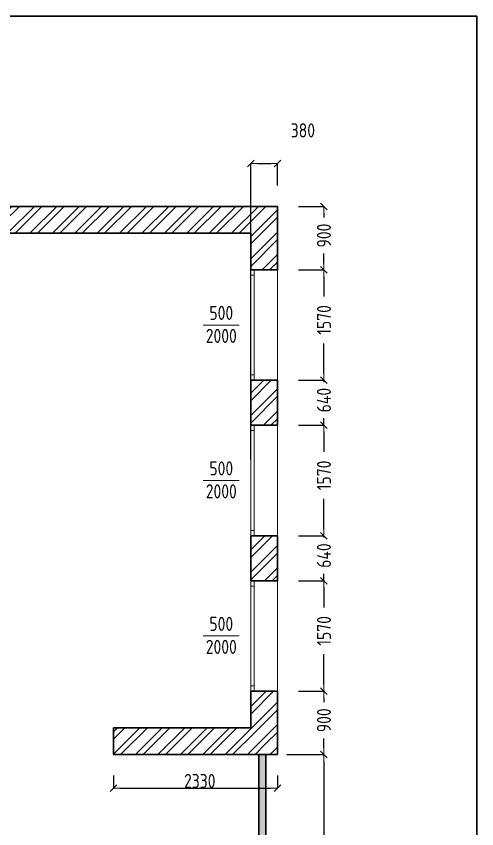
# Model space of a CAD drawing. Header units: millimetres. Extents: x -112594 to 313336, y -1917 to 255843.
# Drawn here: x 153163 to 159704, y 29811 to 41361 of the extents above; entities that cross this region are included whole.
import ezdxf

# ---------------------------------------------------------------- set-up
doc = ezdxf.new("R2010")
doc.units = ezdxf.units.MM
doc.header["$MEASUREMENT"] = 0
doc.set_wipeout_variables(frame=1)
doc.linetypes.add('Wipeout_Contour', pattern=[1000, 0, -1000])
for name, color, linetype, lineweight in [('Двери ARCHICAD_Ном._пера__1', 7, 'Continuous', 13), ('Конструктив - Стены Несущие_Ном._пера__47', 7, 'Continuous', 30), ('Окна ARCHICAD_Ном._пера__1', 7, 'Continuous', 13)]:
    doc.layers.add(name, color=color, linetype=linetype, lineweight=lineweight)
doc.layers.add('Конструктив - Стены Несущие', color=7, linetype='Continuous')
doc.layers.add('Конструктив - Стены Несущие_Ном._пера__63', color=7, linetype='Continuous', lineweight=25, true_color=0xff9955)
doc.styles.add('СГЕНЕРИР_СТИЛЬ_1', font='')
doc.styles.get('СГЕНЕРИР_СТИЛЬ_1').set_extended_font_data('GOST Type AU')
doc.dimstyles.new('СГЕНЕРИР_СТИЛЬ__1', dxfattribs={"dimtxt": 200, "dimasz": 95, "dimexe": 0.18, "dimexo": 300, "dimgap": 0.09, "dimtad": 1, "dimdec": 0, "dimzin": 0, "dimdsep": 46, "dimtxsty": 'СГЕНЕРИР_СТИЛЬ_1', "dimblk": 'ARROWHEAD_6', "dimblk1": 'ARROWHEAD_6', "dimblk2": 'ARROWHEAD_6', "dimcen": 0.09, "dimclrd": 7, "dimclre": 7, "dimclrt": 7, "dimazin": 0, "dimtfac": 1, "dimtdec": 4, "dimtmove": 0, "dimatfit": 3, "dimfxl": 1, "dimtolj": 1, "dimtzin": 0, "dimarcsym": 0})
doc.dimstyles.new('СГЕНЕРИР_СТИЛЬ__2', dxfattribs={"dimtxt": 200, "dimasz": 95, "dimexe": 0.18, "dimexo": 300, "dimgap": 0.09, "dimtad": 1, "dimtih": 1, "dimtoh": 1, "dimdec": 0, "dimzin": 0, "dimdsep": 46, "dimtxsty": 'СГЕНЕРИР_СТИЛЬ_1', "dimblk": 'ARROWHEAD_6', "dimblk1": 'ARROWHEAD_6', "dimblk2": 'ARROWHEAD_6', "dimcen": 0.09, "dimclrd": 7, "dimclre": 7, "dimclrt": 7, "dimazin": 0, "dimtfac": 1, "dimtdec": 4, "dimtmove": 0, "dimatfit": 3, "dimfxl": 1, "dimtolj": 1, "dimtzin": 0, "dimarcsym": 0})
doc.dimstyles.new('СГЕНЕРИР_СТИЛЬ__3', dxfattribs={"dimtxt": 200, "dimasz": 95, "dimexe": 0.18, "dimexo": 300, "dimgap": 0.09, "dimtad": 1, "dimtih": 1, "dimtoh": 1, "dimdec": 0, "dimzin": 0, "dimdsep": 46, "dimtxsty": 'СГЕНЕРИР_СТИЛЬ_1', "dimblk": 'ARROWHEAD_6', "dimblk1": 'ARROWHEAD_6', "dimblk2": 'ARROWHEAD_6', "dimcen": 0.09, "dimclrd": 7, "dimclre": 7, "dimclrt": 7, "dimazin": 0, "dimtfac": 1, "dimtdec": 4, "dimtmove": 2, "dimatfit": 3, "dimfxl": 1, "dimtolj": 1, "dimtzin": 0, "dimarcsym": 0})
pattern_1 = [(45, (0, 0), (-159.09903, 159.09903), []), (45, (-53.03, 53.03), (-159.09903, 159.09903), [])]

# ---------------------------------------------------------------- blocks, each defined once
blk = doc.blocks.new('Стена_27', base_point=(188173, 38459))
at = {"color": 254, "linetype": 'Wipeout_Contour', "lineweight": 0, "ltscale": 775353.077125}
blk.add_wipeout([(188173, 38079), (191683, 38079), (192063, 38459), (188173, 38459)], dxfattribs=at).dxf.layer = 'Конструктив - Стены Несущие'
at = {"layer": 'Конструктив - Стены Несущие_Ном._пера__63', "linetype": 'Continuous', "lineweight": 25, "true_color": 0xff9955}
h = blk.add_hatch(dxfattribs=at)
h.set_pattern_fill('КИРПИЧ_01', color=21, style=0, pattern_type=2)
h.set_pattern_definition(pattern_1)
h.paths.add_polyline_path([(188173, 38079), (191683, 38079), (192063, 38459), (188173, 38459)])
at = {"layer": 'Конструктив - Стены Несущие_Ном._пера__47', "color": 7, "linetype": 'Continuous', "lineweight": 30, "flags": 128}
for points in [[(192063, 38459), (188173, 38459)], [(188173, 38459), (188173, 38079)], [(188173, 38079), (191683, 38079)]]:
    blk.add_lwpolyline(points, dxfattribs=at)
blk = doc.blocks.new('Окно 21')
at = {"layer": 'Окна ARCHICAD_Ном._пера__1', "color": 7, "linetype": 'Continuous', "lineweight": 13}
for p, q in [((-785, 0), (785, 0)), ((-785, 0), (-710, 0)), ((-785, 0), (-785, -50)), ((-785, 0), (-785, -50)), ((-710, 0), (-710, -50)), ((-710, 0), (710, 0)), ((710, -50), (710, 0)), ((710, 0), (785, 0)), ((785, 0), (785, -50)), ((785, 0), (785, -50)), ((-710, -50), (-785, -50)), ((-785, -50), (-785, -380)), ((710, -50), (-710, -50)), ((785, -50), (710, -50)), ((785, -50), (785, -380)), ((-785, -380), (785, -380))]:
    blk.add_line(p, q, dxfattribs=at)
blk = doc.blocks.new('Стена_28', base_point=(192063, 38459))
at = {"color": 254, "linetype": 'Wipeout_Contour', "lineweight": 0, "ltscale": 782331.803182}
blk.add_wipeout([(191683, 38079), (191683, 37559), (192063, 37559), (192063, 38459)], dxfattribs=at).dxf.layer = 'Конструктив - Стены Несущие'
at = {"color": 254, "linetype": 'Wipeout_Contour', "lineweight": 0, "ltscale": 780640.497559}
blk.add_wipeout([(191683, 35349), (192063, 35349), (192063, 35989), (191683, 35989)], dxfattribs=at).dxf.layer = 'Конструктив - Стены Несущие'
at = {"color": 254, "linetype": 'Wipeout_Contour', "lineweight": 0, "ltscale": 779073.333728}
blk.add_wipeout([(191683, 33139), (192063, 33139), (192063, 33779), (191683, 33779)], dxfattribs=at).dxf.layer = 'Конструктив - Стены Несущие'
at = {"color": 254, "linetype": 'Wipeout_Contour', "lineweight": 0, "ltscale": 777581.564867}
blk.add_wipeout([(191683, 31049), (192063, 30669), (192063, 31569), (191683, 31569)], dxfattribs=at).dxf.layer = 'Конструктив - Стены Несущие'
at = {"layer": 'Конструктив - Стены Несущие_Ном._пера__63', "linetype": 'Continuous', "lineweight": 25, "true_color": 0xff9955}
h = blk.add_hatch(dxfattribs=at)
h.set_pattern_fill('КИРПИЧ_01', color=21, style=0, pattern_type=2)
h.set_pattern_definition(pattern_1)
h.paths.add_polyline_path([(191683, 38079), (191683, 37559), (192063, 37559), (192063, 38459)])
h = blk.add_hatch(dxfattribs=at)
h.set_pattern_fill('КИРПИЧ_01', color=21, style=0, pattern_type=2)
h.set_pattern_definition(pattern_1)
h.paths.add_polyline_path([(191683, 35349), (192063, 35349), (192063, 35989), (191683, 35989)])
h = blk.add_hatch(dxfattribs=at)
h.set_pattern_fill('КИРПИЧ_01', color=21, style=0, pattern_type=2)
h.set_pattern_definition(pattern_1)
h.paths.add_polyline_path([(191683, 33139), (192063, 33139), (192063, 33779), (191683, 33779)])
h = blk.add_hatch(dxfattribs=at)
h.set_pattern_fill('КИРПИЧ_01', color=21, style=0, pattern_type=2)
h.set_pattern_definition(pattern_1)
h.paths.add_polyline_path([(191683, 31049), (192063, 30669), (192063, 31569), (191683, 31569)])
at = {"layer": 'Конструктив - Стены Несущие_Ном._пера__47', "color": 7, "linetype": 'Continuous', "lineweight": 30}
for p, q in [((191683, 37559), (191733, 37559)), ((191733, 37559), (192063, 37559)), ((191683, 35989), (191733, 35989)), ((191733, 35989), (192063, 35989)), ((191683, 35349), (191733, 35349)), ((191733, 35349), (192063, 35349)), ((191683, 33779), (191733, 33779)), ((191733, 33779), (192063, 33779)), ((191683, 33139), (191733, 33139)), ((191733, 33139), (192063, 33139)), ((191683, 31569), (191733, 31569)), ((191733, 31569), (192063, 31569))]:
    blk.add_line(p, q, dxfattribs=at)
at = {"layer": 'Конструктив - Стены Несущие_Ном._пера__47', "color": 7, "linetype": 'Continuous', "lineweight": 30, "flags": 128}
for points in [[(192063, 37559), (192063, 38459)], [(191683, 38079), (191683, 37559)], [(191683, 35989), (191683, 35349)], [(192063, 35349), (192063, 35989)], [(191683, 33779), (191683, 33139)], [(192063, 33139), (192063, 33779)], [(191683, 31569), (191683, 31049)], [(192063, 30669), (192063, 31569)]]:
    blk.add_lwpolyline(points, dxfattribs=at)
at = {"layer": 'Окна ARCHICAD_Ном._пера__1', "color": 7, "linetype": 'Continuous', "lineweight": 13, "xscale": -1, "zscale": 1000, "rotation": 90}
for p in [(191683, 36774), (191683, 34564), (191683, 32354)]:
    blk.add_blockref('Окно 21', p, dxfattribs=at)
blk = doc.blocks.new('Стена_29', base_point=(191898, 30669))
at = {"layer": 'Конструктив - Стены Несущие', "linetype": 'Continuous', "lineweight": 0, "true_color": 0xffffff}
blk.add_hatch(color=7, dxfattribs=at).paths.add_polyline_path([(191798, 30669), (191798, 26969), (191898, 26969), (191898, 30669)])
at = {"layer": 'Конструктив - Стены Несущие_Ном._пера__47', "color": 7, "linetype": 'Continuous', "lineweight": 30, "flags": 128}
for points in [[(191798, 30669), (191798, 27599)], [(191898, 30669), (191798, 30669)], [(191898, 26969), (191898, 30669)], [(191798, 27449), (191798, 26969)], [(191798, 26969), (191898, 26969)]]:
    blk.add_lwpolyline(points, dxfattribs=at)
blk = doc.blocks.new('Простой Проем Двери_11')
at = {"layer": 'Двери ARCHICAD_Ном._пера__1', "color": 7, "linetype": 'Continuous', "lineweight": 13}
for p, q in [((-780, 0), (-780, 380)), ((780, 0), (780, 380))]:
    blk.add_line(p, q, dxfattribs=at)
blk = doc.blocks.new('Стена_30', base_point=(192063, 30669))
at = {"color": 254, "linetype": 'Wipeout_Contour', "lineweight": 0, "ltscale": 773128.731766}
blk.add_wipeout([(189733, 31049), (189733, 30669), (192063, 30669), (191683, 31049)], dxfattribs=at).dxf.layer = 'Конструктив - Стены Несущие'
at = {"layer": 'Конструктив - Стены Несущие_Ном._пера__63', "linetype": 'Continuous', "lineweight": 25, "true_color": 0xff9955}
h = blk.add_hatch(dxfattribs=at)
h.set_pattern_fill('КИРПИЧ_01', color=21, style=0, pattern_type=2)
h.set_pattern_definition(pattern_1)
h.paths.add_polyline_path([(189733, 31049), (189733, 30669), (192063, 30669), (191683, 31049)])
at = {"layer": 'Конструктив - Стены Несущие_Ном._пера__47', "color": 7, "linetype": 'Continuous', "lineweight": 30, "flags": 128}
for points in [[(191683, 31049), (189733, 31049)], [(189733, 30669), (192063, 30669)]]:
    blk.add_lwpolyline(points, dxfattribs=at)
at = {"layer": 'Двери ARCHICAD_Ном._пера__1', "color": 7, "linetype": 'Continuous', "lineweight": 13, "zscale": 1000, "rotation": 180}
blk.add_blockref('Простой Проем Двери_11', (188953, 31049), dxfattribs=at)
blk = doc.blocks.new('ARROWHEAD_6')
at = {"color": 0, "linetype": 'Continuous', "lineweight": 0}
for p, q in [((0, 0), (-1, 0)), ((-0.5, -0.5), (0.5, 0.5))]:
    blk.add_line(p, q, dxfattribs=at)
blk = doc.blocks.new('*D211')
at = {"color": 7, "linetype": 'Continuous', "lineweight": -2, "transparency": 16777216}
for p, q in [((157008, 30866), (157533, 30866)), ((157533, 30771), (157533, 29421)), ((157533, 27261), (157533, 28716)), ((157008, 27166), (157533, 27166))]:
    blk.add_line(p, q, dxfattribs=at)
at = {"color": 7, "linetype": 'Continuous', "lineweight": -2, "transparency": 16777216, "xscale": 95, "yscale": 95, "zscale": 95}
for p, rotation in [((157533, 30866), 90), ((157533, 27166), 270)]:
    blk.add_blockref('ARROWHEAD_6', p, dxfattribs=dict(at, rotation=rotation))
at = {"color": 7, "linetype": 'Continuous', "lineweight": 13, "transparency": 16777216, "insert": (157533, 29069), "char_height": 200, "attachment_point": 5, "rotation": 90, "style": 'СГЕНЕРИР_СТИЛЬ_1'}
blk.add_mtext('\\A1;3700', dxfattribs=at)
blk = doc.blocks.new('*D212')
at = {"color": 7, "linetype": 'Continuous', "lineweight": -2, "transparency": 16777216}
for p, q in [((157173, 31766), (157533, 31766)), ((157533, 31671), (157533, 31610)), ((157533, 30961), (157533, 31096)), ((157008, 30866), (157533, 30866))]:
    blk.add_line(p, q, dxfattribs=at)
at = {"color": 7, "linetype": 'Continuous', "lineweight": -2, "transparency": 16777216, "xscale": 95, "yscale": 95, "zscale": 95}
for p, rotation in [((157533, 31766), 90), ((157533, 30866), 270)]:
    blk.add_blockref('ARROWHEAD_6', p, dxfattribs=dict(at, rotation=rotation))
at = {"color": 7, "linetype": 'Continuous', "lineweight": 13, "transparency": 16777216, "insert": (157533, 31353), "char_height": 200, "attachment_point": 5, "rotation": 90, "style": 'СГЕНЕРИР_СТИЛЬ_1'}
blk.add_mtext('\\A1;900', dxfattribs=at)
blk = doc.blocks.new('*D213')
at = {"color": 7, "linetype": 'Continuous', "lineweight": -2, "transparency": 16777216}
for p, q in [((157173, 33336), (157533, 33336)), ((157533, 33241), (157533, 32957)), ((157533, 31861), (157533, 32291)), ((157173, 31766), (157533, 31766))]:
    blk.add_line(p, q, dxfattribs=at)
at = {"color": 7, "linetype": 'Continuous', "lineweight": -2, "transparency": 16777216, "xscale": 95, "yscale": 95, "zscale": 95}
for p, rotation in [((157533, 33336), 90), ((157533, 31766), 270)]:
    blk.add_blockref('ARROWHEAD_6', p, dxfattribs=dict(at, rotation=rotation))
at = {"color": 7, "linetype": 'Continuous', "lineweight": 13, "transparency": 16777216, "insert": (157533, 32624), "char_height": 200, "attachment_point": 5, "rotation": 90, "style": 'СГЕНЕРИР_СТИЛЬ_1'}
blk.add_mtext('\\A1;1570', dxfattribs=at)
blk = doc.blocks.new('*D214')
at = {"color": 7, "linetype": 'Continuous', "lineweight": -2, "transparency": 16777216}
for p, q in [((157533, 34071), (157533, 34166)), ((157173, 33976), (157533, 33976)), ((157533, 33976), (157533, 33951)), ((157533, 33336), (157533, 33437)), ((157173, 33336), (157533, 33336)), ((157533, 33241), (157533, 33146))]:
    blk.add_line(p, q, dxfattribs=at)
at = {"color": 7, "linetype": 'Continuous', "lineweight": -2, "transparency": 16777216, "xscale": 95, "yscale": 95, "zscale": 95}
for p, rotation in [((157533, 33976), 270), ((157533, 33336), 90)]:
    blk.add_blockref('ARROWHEAD_6', p, dxfattribs=dict(at, rotation=rotation))
at = {"color": 7, "linetype": 'Continuous', "lineweight": 13, "transparency": 16777216, "insert": (157533, 33694), "char_height": 200, "attachment_point": 5, "rotation": 90, "style": 'СГЕНЕРИР_СТИЛЬ_1'}
blk.add_mtext('\\A1;640', dxfattribs=at)
blk = doc.blocks.new('*D215')
at = {"color": 7, "linetype": 'Continuous', "lineweight": -2, "transparency": 16777216}
for p, q in [((157173, 35546), (157533, 35546)), ((157533, 35451), (157533, 35167)), ((157533, 34071), (157533, 34501)), ((157173, 33976), (157533, 33976))]:
    blk.add_line(p, q, dxfattribs=at)
at = {"color": 7, "linetype": 'Continuous', "lineweight": -2, "transparency": 16777216, "xscale": 95, "yscale": 95, "zscale": 95}
for p, rotation in [((157533, 35546), 90), ((157533, 33976), 270)]:
    blk.add_blockref('ARROWHEAD_6', p, dxfattribs=dict(at, rotation=rotation))
at = {"color": 7, "linetype": 'Continuous', "lineweight": 13, "transparency": 16777216, "insert": (157533, 34834), "char_height": 200, "attachment_point": 5, "rotation": 90, "style": 'СГЕНЕРИР_СТИЛЬ_1'}
blk.add_mtext('\\A1;1570', dxfattribs=at)
blk = doc.blocks.new('*D216')
at = {"color": 7, "linetype": 'Continuous', "lineweight": -2, "transparency": 16777216}
for p, q in [((157533, 36281), (157533, 36376)), ((157173, 36186), (157533, 36186)), ((157533, 36186), (157533, 36161)), ((157533, 35546), (157533, 35647)), ((157173, 35546), (157533, 35546)), ((157533, 35451), (157533, 35356))]:
    blk.add_line(p, q, dxfattribs=at)
at = {"color": 7, "linetype": 'Continuous', "lineweight": -2, "transparency": 16777216, "xscale": 95, "yscale": 95, "zscale": 95}
for p, rotation in [((157533, 36186), 270), ((157533, 35546), 90)]:
    blk.add_blockref('ARROWHEAD_6', p, dxfattribs=dict(at, rotation=rotation))
at = {"color": 7, "linetype": 'Continuous', "lineweight": 13, "transparency": 16777216, "insert": (157533, 35904), "char_height": 200, "attachment_point": 5, "rotation": 90, "style": 'СГЕНЕРИР_СТИЛЬ_1'}
blk.add_mtext('\\A1;640', dxfattribs=at)
blk = doc.blocks.new('*D217')
at = {"color": 7, "linetype": 'Continuous', "lineweight": -2, "transparency": 16777216}
for p, q in [((157173, 37756), (157533, 37756)), ((157533, 37661), (157533, 37377)), ((157533, 36281), (157533, 36711)), ((157173, 36186), (157533, 36186))]:
    blk.add_line(p, q, dxfattribs=at)
at = {"color": 7, "linetype": 'Continuous', "lineweight": -2, "transparency": 16777216, "xscale": 95, "yscale": 95, "zscale": 95}
for p, rotation in [((157533, 37756), 90), ((157533, 36186), 270)]:
    blk.add_blockref('ARROWHEAD_6', p, dxfattribs=dict(at, rotation=rotation))
at = {"color": 7, "linetype": 'Continuous', "lineweight": 13, "transparency": 16777216, "insert": (157533, 37044), "char_height": 200, "attachment_point": 5, "rotation": 90, "style": 'СГЕНЕРИР_СТИЛЬ_1'}
blk.add_mtext('\\A1;1570', dxfattribs=at)
blk = doc.blocks.new('*D218')
at = {"color": 7, "linetype": 'Continuous', "lineweight": -2, "transparency": 16777216}
for p, q in [((157173, 38656), (157533, 38656)), ((157533, 38561), (157533, 38500)), ((157533, 37851), (157533, 37986)), ((157173, 37756), (157533, 37756))]:
    blk.add_line(p, q, dxfattribs=at)
at = {"color": 7, "linetype": 'Continuous', "lineweight": -2, "transparency": 16777216, "xscale": 95, "yscale": 95, "zscale": 95}
for p, rotation in [((157533, 38656), 90), ((157533, 37756), 270)]:
    blk.add_blockref('ARROWHEAD_6', p, dxfattribs=dict(at, rotation=rotation))
at = {"color": 7, "linetype": 'Continuous', "lineweight": 13, "transparency": 16777216, "insert": (157533, 38243), "char_height": 200, "attachment_point": 5, "rotation": 90, "style": 'СГЕНЕРИР_СТИЛЬ_1'}
blk.add_mtext('\\A1;900', dxfattribs=at)
blk = doc.blocks.new('*D219')
at = {"color": 7, "linetype": 'Continuous', "lineweight": -2, "transparency": 16777216}
for p, q in [((156493, 35061), (156493, 39266)), ((156588, 39266), (156778, 39266)), ((156873, 38956), (156873, 39266))]:
    blk.add_line(p, q, dxfattribs=at)
at = {"color": 7, "linetype": 'Continuous', "lineweight": -2, "transparency": 16777216, "xscale": 95, "yscale": 95, "zscale": 95, "rotation": 180}
blk.add_blockref('ARROWHEAD_6', (156493, 39266), dxfattribs=at)
at = {"color": 7, "linetype": 'Continuous', "lineweight": -2, "transparency": 16777216, "xscale": 95, "yscale": 95, "zscale": 95}
blk.add_blockref('ARROWHEAD_6', (156873, 39266), dxfattribs=at)
at = {"color": 7, "linetype": 'Continuous', "lineweight": 13, "transparency": 16777216, "insert": (157234, 39738), "char_height": 200, "attachment_point": 5, "style": 'СГЕНЕРИР_СТИЛЬ_1'}
blk.add_mtext('\\A1;380', dxfattribs=at)
blk = doc.blocks.new('*D220')
at = {"color": 7, "linetype": 'Continuous', "lineweight": -2, "transparency": 16777216}
for p, q in [((154543, 30566), (154543, 30390)), ((156873, 30566), (156873, 30390)), ((154638, 30390), (156778, 30390))]:
    blk.add_line(p, q, dxfattribs=at)
at = {"color": 7, "linetype": 'Continuous', "lineweight": -2, "transparency": 16777216, "xscale": 95, "yscale": 95, "zscale": 95, "rotation": 180}
blk.add_blockref('ARROWHEAD_6', (154543, 30390), dxfattribs=at)
at = {"color": 7, "linetype": 'Continuous', "lineweight": -2, "transparency": 16777216, "xscale": 95, "yscale": 95, "zscale": 95}
blk.add_blockref('ARROWHEAD_6', (156873, 30390), dxfattribs=at)
at = {"color": 7, "linetype": 'Continuous', "lineweight": 13, "transparency": 16777216, "insert": (155769, 30490), "char_height": 200, "attachment_point": 5, "style": 'СГЕНЕРИР_СТИЛЬ_1'}
blk.add_mtext('\\A1;2330', dxfattribs=at)

msp = doc.modelspace()

# ---------------------------------------------------------------- linework, layer by layer
at = {"color": 7, "linetype": 'Continuous', "lineweight": 30}
for p, q in [((132503.65633, 41360.54993), (159703.65633, 41360.54993)), ((159703.65633, 41360.54993), (159703.65633, 21360.54993))]:
    msp.add_line(p, q, dxfattribs=at)
at = {"color": 7, "linetype": 'Continuous', "lineweight": 13}
for p, q in [((156331.02821, 36971.06624), (155819.01821, 36971.06624)), ((156331.02821, 34761.06624), (155819.01821, 34761.06624)), ((156331.02821, 32551.06624), (155819.01821, 32551.06624))]:
    msp.add_line(p, q, dxfattribs=at)

# ---------------------------------------------------------------- block references
at = {"color": 7, "lineweight": 30}
msp.add_blockref('Стена_27', (152983.17367, 38656.06624), dxfattribs=at)

# ---------------------------------------------------------------- texts
at = {"color": 7, "linetype": 'Continuous', "lineweight": 13, "char_height": 200, "attachment_point": 5, "line_spacing_factor": 0.980054, "style": 'СГЕНЕРИР_СТИЛЬ_1'}
for insert in [(156075.02321, 36980.15942), (156075.02321, 34770.15942), (156075.02321, 32560.15942)]:
    msp.add_mtext('\\A1;500\\P2000', dxfattribs=dict(at, insert=insert))

# ---------------------------------------------------------------- next in the draw order: block references
at = {"color": 7, "lineweight": 30}
msp.add_blockref('Стена_28', (156873.17367, 38656.06624), dxfattribs=at)

# ---------------------------------------------------------------- next in the draw order: block references
msp.add_blockref('Стена_29', (156708.17367, 30866.06624), dxfattribs=at)

# ---------------------------------------------------------------- next in the draw order: dimensions: what is measured, and where the dimension line sits
at = {"color": 7, "linetype": 'Continuous', "lineweight": 13}
dim = msp.add_linear_dim(base=(156873.17367, 39266.06624), p1=(156493.17367, 34761.06624), p2=(156873.17367, 38656.06624), dimstyle='СГЕНЕРИР_СТИЛЬ__3', dxfattribs=at)
dim.commit()
dim.dimension.update_dxf_attribs({"geometry": '*D219', "text_midpoint": (157234.08976, 39738.4577), "dimtype": 160})
for base, p1, p2, picture, middle in [((157532.75012, 38656.06624), (156873.17367, 37756.06624), (156873.17367, 38656.06624), '*D218', (157532.75012, 38242.77124)), ((157532.75012, 37756.06624), (156873.17367, 36186.06624), (156873.17367, 37756.06624), '*D217', (157532.75012, 37044.05022)), ((157532.75012, 36186.06624), (156873.17367, 35546.06624), (156873.17367, 36186.06624), '*D216', (157532.75012, 35903.74125)), ((157532.75012, 35546.06624), (156873.17367, 33976.06624), (156873.17367, 35546.06624), '*D215', (157532.75012, 34834.05022)), ((157532.75012, 33976.06624), (156873.17367, 33336.06624), (156873.17367, 33976.06624), '*D214', (157532.75012, 33693.74125)), ((157532.75012, 33336.06624), (156873.17367, 31766.06624), (156873.17367, 33336.06624), '*D213', (157532.75012, 32624.05022))]:
    dim = msp.add_linear_dim(base=base, p1=p1, p2=p2, angle=90, dimstyle='СГЕНЕРИР_СТИЛЬ__1', dxfattribs=at)
    dim.commit()
    dim.dimension.update_dxf_attribs({"geometry": picture, "text_midpoint": middle, "dimtype": 160, "text_rotation": 90})

# ---------------------------------------------------------------- next in the draw order: block references
at = {"color": 7, "lineweight": 30}
msp.add_blockref('Стена_30', (156873.17367, 30866.06624), dxfattribs=at)

# ---------------------------------------------------------------- next in the draw order: linework, layer by layer
at = {"color": 7, "linetype": 'Continuous', "lineweight": 30}
msp.add_line((154543.17367, 31246.06624), (154543.17367, 30866.06624), dxfattribs=at)

# ---------------------------------------------------------------- next in the draw order: dimensions: what is measured, and where the dimension line sits
at = {"color": 7, "linetype": 'Continuous', "lineweight": 13}
for base, p1, p2, picture, middle in [((157532.75012, 31766.06624), (156708.17367, 30866.06624), (156873.17367, 31766.06624), '*D212', (157532.75012, 31352.77124)), ((157532.75012, 30866.06624), (156708.17367, 27166.06624), (156708.17367, 30866.06624), '*D211', (157532.75012, 29068.68623))]:
    dim = msp.add_linear_dim(base=base, p1=p1, p2=p2, angle=90, dimstyle='СГЕНЕРИР_СТИЛЬ__1', dxfattribs=at)
    dim.commit()
    dim.dimension.update_dxf_attribs({"geometry": picture, "text_midpoint": middle, "dimtype": 160, "text_rotation": 90})
dim = msp.add_linear_dim(base=(156873.17367, 30390.36497), p1=(154543.17367, 30866.06624), p2=(156873.17367, 30866.06624), dimstyle='СГЕНЕРИР_СТИЛЬ__2', dxfattribs=at)
dim.commit()
dim.dimension.update_dxf_attribs({"geometry": '*D220', "text_midpoint": (155768.55166, 30390.36497), "dimtype": 160})

doc.saveas('drawing.dxf')
